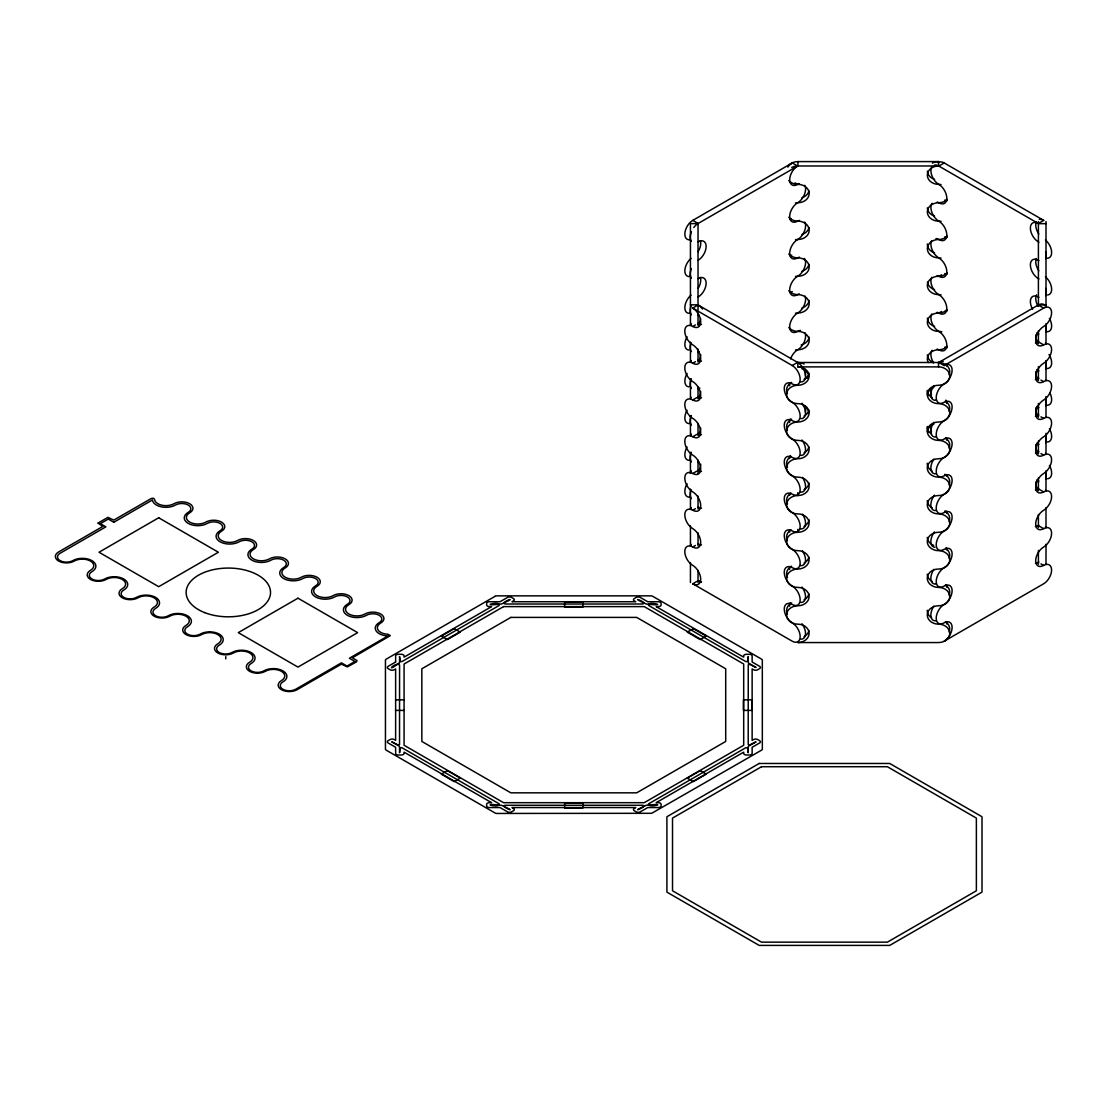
<?xml version="1.0" encoding="UTF-8"?>
<svg xmlns="http://www.w3.org/2000/svg" width="1107" height="1107" viewBox="0 0 1107 1107"><rect width="100%" height="100%" fill="white"/><g stroke="black" fill="none" stroke-linecap="round" stroke-linejoin="round"><path stroke-width="1.5" d="M113.813 522.255L152.448 499.949A13.505 7.791 0 0 0 161.124 506.798A13.505 7.791 0 0 0 175.487 505.027A9.008 5.203 0 0 1 188.218 505.027A9.008 5.203 0 0 1 188.218 512.375A13.505 7.791 0 0 0 188.218 523.403A13.505 7.791 0 0 0 207.313 523.403A9.008 5.203 0 0 1 220.044 523.403A9.008 5.203 0 0 1 220.044 530.765A13.505 7.791 0 0 0 220.044 541.78A13.505 7.791 0 0 0 239.154 541.78A9.008 5.203 0 0 1 251.884 541.78A9.008 5.203 0 0 1 251.884 549.141A13.505 7.791 0 0 0 251.884 560.17A13.505 7.791 0 0 0 270.98 560.17A9.008 5.203 0 0 1 283.71 560.17A9.008 5.203 0 0 1 283.71 567.517A13.505 7.791 0 0 0 283.71 578.546A13.505 7.791 0 0 0 302.806 578.546A9.008 5.203 0 0 1 315.55 578.546A9.008 5.203 0 0 1 315.55 585.894A13.505 7.791 0 0 0 315.55 596.922A13.505 7.791 0 0 0 334.646 596.922A9.008 5.203 0 0 1 347.377 596.922A9.008 5.203 0 0 1 347.377 604.27A13.505 7.791 0 0 0 347.377 615.298A13.505 7.791 0 0 0 366.472 615.298A9.008 5.203 0 0 1 379.203 615.298A9.008 5.203 0 0 1 379.203 622.646A13.505 7.791 0 0 0 376.145 630.948A13.505 7.791 0 0 0 388.003 635.944L349.369 658.25L354.932 661.474L346.975 666.068L341.413 662.844L295.652 689.274A9.008 5.203 0 0 1 282.922 689.274A9.008 5.203 0 0 1 282.922 681.912A13.505 7.791 0 0 0 282.922 670.884A13.505 7.791 0 0 0 263.812 670.884A9.008 5.203 0 0 1 251.081 670.884A9.008 5.203 0 0 1 251.081 663.536A13.505 7.791 0 0 0 251.081 652.507A13.505 7.791 0 0 0 231.986 652.507A9.008 5.203 0 0 1 219.255 652.507A9.008 5.203 0 0 1 219.255 645.16A13.505 7.791 0 0 0 219.255 634.131A13.505 7.791 0 0 0 200.159 634.131A9.008 5.203 0 0 1 187.429 634.131A9.008 5.203 0 0 1 187.429 626.783A13.505 7.791 0 0 0 187.429 615.755A13.505 7.791 0 0 0 168.319 615.755A9.008 5.203 0 0 1 155.589 615.755A9.008 5.203 0 0 1 155.589 608.407A13.505 7.791 0 0 0 155.589 597.379A13.505 7.791 0 0 0 136.493 597.379A9.008 5.203 0 0 1 123.763 597.379A9.008 5.203 0 0 1 123.763 590.031A13.505 7.791 0 0 0 123.763 579.003A13.505 7.791 0 0 0 104.667 579.003A9.008 5.203 0 0 1 91.923 579.003A9.008 5.203 0 0 1 91.923 571.655A13.505 7.791 0 0 0 91.923 560.626A13.505 7.791 0 0 0 72.827 560.626A9.008 5.203 0 0 1 60.096 560.626A9.008 5.203 0 0 1 60.096 553.279L105.857 526.849L100.336 523.666L108.292 519.072L113.869 522.296M689.952 239.776A11.25 6.504 -60 0 1 684.97 232.401A11.25 6.504 -60 0 1 692.802 220.362L792.266 162.937L797.635 166.036A11.25 6.504 -60 0 0 789.678 179.818A11.25 6.504 -60 0 0 797.635 184.412A11.25 6.504 -60 0 1 799.365 183.637M693.771 227.516A11.25 6.504 -60 0 1 698.171 223.462L797.635 166.036M692.747 308.092L792.211 365.518A11.25 6.504 60 0 1 800.167 379.3A11.25 6.504 60 0 1 792.211 383.894A11.25 6.504 60 0 0 784.254 388.488A11.25 6.504 60 0 0 792.211 402.27A11.25 6.504 60 0 1 800.167 416.052A11.25 6.504 60 0 1 792.211 420.646A11.25 6.504 60 0 0 784.254 425.254A11.25 6.504 60 0 0 792.211 439.036A11.25 6.504 60 0 1 800.167 452.818A11.25 6.504 60 0 1 792.211 457.412A11.25 6.504 60 0 0 784.254 462.006A11.25 6.504 60 0 0 792.211 475.789A11.25 6.504 60 0 1 800.167 489.571A11.25 6.504 60 0 1 792.211 494.165A11.25 6.504 60 0 0 784.254 498.759A11.25 6.504 60 0 0 792.211 512.541A11.25 6.504 60 0 1 800.167 526.323A11.25 6.504 60 0 1 792.211 530.917A11.25 6.504 60 0 0 784.254 535.511A11.25 6.504 60 0 0 792.211 549.293A11.25 6.504 60 0 1 800.167 563.076A11.25 6.504 60 0 1 792.211 567.67A11.25 6.504 60 0 0 784.254 572.277A11.25 6.504 60 0 0 792.211 586.06A11.25 6.504 60 0 1 800.167 599.842A11.25 6.504 60 0 1 792.211 604.436A11.25 6.504 60 0 0 784.254 609.03A11.25 6.504 60 0 0 792.211 622.812A11.25 6.504 60 0 1 800.167 636.594A11.25 6.504 60 0 1 792.211 641.188L692.747 583.763A11.25 6.504 60 0 0 700.703 579.169A11.25 6.504 60 0 0 692.747 565.386A11.25 6.504 60 0 1 684.79 551.59A11.25 6.504 60 0 1 692.747 546.996A11.25 6.504 60 0 0 700.703 542.402A11.25 6.504 60 0 0 692.747 528.62A11.25 6.504 60 0 1 684.79 514.838A11.25 6.504 60 0 1 692.747 510.244A11.25 6.504 60 0 0 700.703 505.65A11.25 6.504 60 0 0 692.747 491.868A11.25 6.504 60 0 1 684.79 478.086A11.25 6.504 60 0 1 692.747 473.492A11.25 6.504 60 0 0 700.703 468.898A11.25 6.504 60 0 0 692.747 455.115A11.25 6.504 60 0 1 684.79 441.333A11.25 6.504 60 0 1 692.747 436.739A11.25 6.504 60 0 0 700.703 432.145A11.25 6.504 60 0 0 692.747 418.363A11.25 6.504 60 0 1 684.79 404.567A11.25 6.504 60 0 1 692.747 399.973A11.25 6.504 60 0 0 700.703 395.379A11.25 6.504 60 0 0 692.747 381.597A11.25 6.504 60 0 1 684.79 367.815A11.25 6.504 60 0 1 692.747 363.221A11.25 6.504 60 0 0 700.703 358.626A11.25 6.504 60 0 0 692.747 344.844A11.25 6.504 60 0 1 684.79 331.062A11.25 6.504 60 0 1 692.747 326.468A11.25 6.504 60 0 0 700.703 321.874A11.25 6.504 60 0 0 692.747 308.092L698.116 304.992L797.593 362.418A11.25 6.504 60 0 1 805.467 374.816A11.25 6.504 60 0 1 799.877 381.735M934.46 165.054A11.25 6.504 60 0 1 938.847 166.064L944.216 162.964L1043.693 220.39L1038.324 223.489A11.25 6.504 60 0 0 1030.368 228.084A11.25 6.504 60 0 0 1038.324 241.866A11.25 6.504 60 0 1 1038.906 242.225M692.747 326.468L695.431 324.918M692.747 363.221L695.431 361.671M692.747 399.973L696.773 397.648M937.117 275.546A11.25 6.504 60 0 1 938.847 276.335L941.531 274.785M792.211 365.518L797.593 362.418M692.747 436.739L696.773 434.414M937.117 312.312A11.25 6.504 60 0 1 938.847 313.087L941.531 311.537M692.747 473.492L696.773 471.167M1045.963 307.442A11.25 6.504 -60 0 0 1038.269 305.02L1043.638 308.12A11.25 6.504 -60 0 1 1051.595 312.714A11.25 6.504 -60 0 1 1043.638 326.496A11.25 6.504 -60 0 0 1035.682 340.278A11.25 6.504 -60 0 0 1043.638 344.872A11.25 6.504 -60 0 1 1051.595 349.466A11.25 6.504 -60 0 1 1043.638 363.248A11.25 6.504 -60 0 0 1035.682 377.03A11.25 6.504 -60 0 0 1043.638 381.624A11.25 6.504 -60 0 1 1051.595 386.232A11.25 6.504 -60 0 1 1043.638 400.014A11.25 6.504 -60 0 0 1035.682 413.797A11.25 6.504 -60 0 0 1043.638 418.391A11.25 6.504 -60 0 1 1051.595 422.985A11.25 6.504 -60 0 1 1043.638 436.767A11.25 6.504 -60 0 0 1035.682 450.549A11.25 6.504 -60 0 0 1043.638 455.143A11.25 6.504 -60 0 1 1051.595 459.737A11.25 6.504 -60 0 1 1043.638 473.519A11.25 6.504 -60 0 0 1035.682 487.301A11.25 6.504 -60 0 0 1043.638 491.895A11.25 6.504 -60 0 1 1051.595 496.49A11.25 6.504 -60 0 1 1043.638 510.272A11.25 6.504 -60 0 0 1035.682 524.054A11.25 6.504 -60 0 0 1043.638 528.648A11.25 6.504 -60 0 1 1051.595 533.256A11.25 6.504 -60 0 1 1043.638 547.038A11.25 6.504 -60 0 0 1035.682 560.82A11.25 6.504 -60 0 0 1043.638 565.414A11.25 6.504 -60 0 1 1051.595 570.008A11.25 6.504 -60 0 1 1043.638 583.79L944.16 641.216A11.25 6.504 -60 0 0 952.117 627.434A11.25 6.504 -60 0 0 944.16 622.84A11.25 6.504 -60 0 1 936.204 618.246A11.25 6.504 -60 0 1 944.16 604.464A11.25 6.504 -60 0 0 952.117 590.681A11.25 6.504 -60 0 0 944.16 586.087A11.25 6.504 -60 0 1 936.204 581.493A11.25 6.504 -60 0 1 944.16 567.711A11.25 6.504 -60 0 0 952.117 553.929A11.25 6.504 -60 0 0 944.16 549.335A11.25 6.504 -60 0 1 936.204 544.741A11.25 6.504 -60 0 1 944.16 530.945A11.25 6.504 -60 0 0 952.117 517.163A11.25 6.504 -60 0 0 944.16 512.569A11.25 6.504 -60 0 1 936.204 507.975A11.25 6.504 -60 0 1 944.16 494.192A11.25 6.504 -60 0 0 952.117 480.41A11.25 6.504 -60 0 0 944.16 475.816A11.25 6.504 -60 0 1 936.204 471.222A11.25 6.504 -60 0 1 944.16 457.44A11.25 6.504 -60 0 0 952.117 443.658A11.25 6.504 -60 0 0 944.16 439.064A11.25 6.504 -60 0 1 936.204 434.47A11.25 6.504 -60 0 1 944.16 420.688A11.25 6.504 -60 0 0 952.117 406.906A11.25 6.504 -60 0 0 944.16 402.311A11.25 6.504 -60 0 1 936.204 397.717A11.25 6.504 -60 0 1 944.16 383.921A11.25 6.504 -60 0 0 952.117 370.139A11.25 6.504 -60 0 0 944.16 365.545L938.791 362.446L1038.269 305.02L1046.004 304.868M692.747 510.244L695.431 508.694M944.16 365.545L1043.638 308.12M692.747 546.996L695.431 545.447M692.747 583.763L696.773 581.438M787.907 166.59A11.25 9.188 0 0 1 797.912 161.594L938.598 161.594L938.598 165.981A11.25 9.188 0 0 0 927.334 175.169A11.25 9.188 0 0 0 938.598 184.357A11.25 9.188 0 0 1 941.047 184.578M791.713 167.503A11.25 9.188 0 0 1 797.912 165.981L938.598 165.981M1038.408 223.656L1046.004 223.656M690.436 304.826L698.033 304.826M797.843 366.887L938.515 366.887A11.25 9.188 0 0 1 949.778 376.076A11.25 9.188 0 0 1 938.515 385.264A11.25 9.188 0 0 0 927.265 394.452A11.25 9.188 0 0 0 938.515 403.64A11.25 9.188 0 0 1 949.778 412.828A11.25 9.188 0 0 1 938.515 422.016A11.25 9.188 0 0 0 927.265 431.204A11.25 9.188 0 0 0 938.515 440.392A11.25 9.188 0 0 1 949.778 449.58A11.25 9.188 0 0 1 938.515 458.768A11.25 9.188 0 0 0 927.265 467.957A11.25 9.188 0 0 0 938.515 477.145A11.25 9.188 0 0 1 949.778 486.333A11.25 9.188 0 0 1 938.515 495.535A11.25 9.188 0 0 0 927.265 504.723A11.25 9.188 0 0 0 938.515 513.911A11.25 9.188 0 0 1 949.778 523.099A11.25 9.188 0 0 1 938.515 532.287A11.25 9.188 0 0 0 927.265 541.475A11.25 9.188 0 0 0 938.515 550.663A11.25 9.188 0 0 1 949.778 559.851A11.25 9.188 0 0 1 938.515 569.04A11.25 9.188 0 0 0 927.265 578.228A11.25 9.188 0 0 0 938.515 587.416A11.25 9.188 0 0 1 949.778 596.604A11.25 9.188 0 0 1 938.515 605.792A11.25 9.188 0 0 0 927.265 614.98A11.25 9.188 0 0 0 938.515 624.168A11.25 9.188 0 0 1 949.778 633.356A11.25 9.188 0 0 1 938.515 642.558L797.843 642.558A11.25 9.188 0 0 0 809.092 633.356A11.25 9.188 0 0 0 797.843 624.168A11.25 9.188 0 0 1 786.593 614.98A11.25 9.188 0 0 1 797.843 605.792A11.25 9.188 0 0 0 809.092 596.604A11.25 9.188 0 0 0 797.843 587.416A11.25 9.188 0 0 1 786.593 578.228A11.25 9.188 0 0 1 797.843 569.04A11.25 9.188 0 0 0 809.092 559.851A11.25 9.188 0 0 0 797.843 550.663A11.25 9.188 0 0 1 786.593 541.475A11.25 9.188 0 0 1 797.843 532.287A11.25 9.188 0 0 0 809.092 523.099A11.25 9.188 0 0 0 797.843 513.911A11.25 9.188 0 0 1 786.593 504.723A11.25 9.188 0 0 1 797.843 495.535A11.25 9.188 0 0 0 809.092 486.333A11.25 9.188 0 0 0 797.843 477.145A11.25 9.188 0 0 1 786.593 467.957A11.25 9.188 0 0 1 797.843 458.768A11.25 9.188 0 0 0 809.092 449.58A11.25 9.188 0 0 0 797.843 440.392A11.25 9.188 0 0 1 786.593 431.204A11.25 9.188 0 0 1 797.843 422.016A11.25 9.188 0 0 0 809.092 412.828A11.25 9.188 0 0 0 797.843 403.64A11.25 9.188 0 0 1 786.593 394.452A11.25 9.188 0 0 1 797.843 385.264A11.25 9.188 0 0 0 809.092 376.076A11.25 9.188 0 0 0 797.843 366.887L797.843 362.501L938.515 362.501A11.25 9.188 0 0 1 949.169 374.65M395.573 699.845L404.152 699.845M395.573 710.403L404.152 710.403M938.847 166.064L1038.324 223.489M794.951 182.863L797.635 184.412M1039.611 342.547L1043.638 344.872M1040.954 380.075L1043.638 381.624M1040.954 416.841L1043.638 418.391M692.802 220.362L698.171 223.462M1040.954 453.593L1043.638 455.143M1039.611 489.571L1043.638 491.895M1039.611 526.323L1043.638 528.648M1040.954 563.864L1043.638 565.414M701.077 582.365L698.116 580.663A11.25 6.504 60 0 0 701.492 581.742M1046.004 221.594L1046.004 307.234M1046.004 323.742L1046.004 343.986M1046.004 360.508L1046.004 380.448M1046.004 396.541L1046.004 417.201M1046.004 433.294L1046.004 454.257M1046.004 470.766L1046.004 491.01M1046.004 507.532L1046.004 527.762M1046.004 544.257L1046.004 564.224M1038.408 221.594L1038.408 306.418M1038.408 330.744L1038.408 343.682M1038.408 366.68L1038.408 380.448M1038.408 403.446L1038.408 417.201M1038.408 441.001L1038.408 453.953M1038.408 477.767L1038.408 490.705M1038.408 514.52L1038.408 527.472M1038.408 550.47L1038.408 564.224M938.515 362.501L938.515 366.887M797.912 161.594L797.912 165.981M797.843 492.601L797.843 495.535M797.843 529.354L797.843 532.287M698.033 309.932L698.033 223.614L690.436 223.614L690.436 325.264M698.033 313.129L698.033 325.264A11.25 6.504 -60 0 0 700.62 318.595M698.033 349.079L698.033 362.017M698.033 386.647L698.033 398.783M698.033 423.4L698.033 435.535M698.033 460.152L698.033 473.256M698.033 496.102L698.033 509.04M698.033 532.854L698.033 545.931M698.033 570.423L698.033 582.559M690.436 342.077L690.436 362.017M690.436 378.843L690.436 398.783M690.436 415.595L690.436 435.84M690.436 452.348L690.436 473.256M690.436 489.1L690.436 509.04M690.436 525.867L690.436 545.931M690.436 562.619L690.436 582.559M225.759 656.603L225.759 658.9M927.403 394.701A11.25 9.188 0 0 1 933.81 387.395M928.233 362.543A11.25 9.188 0 0 1 938.598 349.77A11.25 9.188 0 0 0 947.246 346.449M941.836 331.782A11.25 9.188 0 0 0 938.598 331.38A11.25 9.188 0 0 1 927.334 322.192A11.25 9.188 0 0 1 938.598 313.004A11.25 9.188 0 0 0 947.246 309.697M941.047 294.849A11.25 9.188 0 0 0 938.598 294.628A11.25 9.188 0 0 1 927.334 285.44A11.25 9.188 0 0 1 938.598 276.252A11.25 9.188 0 0 0 947.246 272.945M941.047 258.097A11.25 9.188 0 0 0 938.598 257.876A11.25 9.188 0 0 1 927.334 248.688A11.25 9.188 0 0 1 938.598 239.499A11.25 9.188 0 0 0 947.246 236.178M941.047 221.331A11.25 9.188 0 0 0 938.598 221.123A11.25 9.188 0 0 1 927.334 211.935A11.25 9.188 0 0 1 938.598 202.733A11.25 9.188 0 0 0 947.246 199.426M788.765 180.524A11.25 9.188 0 0 0 797.912 184.357A11.25 9.188 0 0 1 809.175 193.545A11.25 9.188 0 0 1 797.912 202.733A11.25 9.188 0 0 0 795.476 202.955M788.765 217.276A11.25 9.188 0 0 0 797.912 221.123A11.25 9.188 0 0 1 809.175 230.311A11.25 9.188 0 0 1 797.912 239.499A11.25 9.188 0 0 0 795.476 239.721M788.765 254.029A11.25 9.188 0 0 0 797.912 257.876A11.25 9.188 0 0 1 809.175 267.064A11.25 9.188 0 0 1 797.912 276.252A11.25 9.188 0 0 0 795.476 276.473M788.765 290.781A11.25 9.188 0 0 0 797.912 294.628A11.25 9.188 0 0 1 809.175 303.816A11.25 9.188 0 0 1 797.912 313.004A11.25 9.188 0 0 0 795.476 313.226M788.765 327.547A11.25 9.188 0 0 0 797.912 331.38A11.25 9.188 0 0 1 809.175 340.569A11.25 9.188 0 0 1 797.912 349.77A11.25 9.188 0 0 0 795.476 349.978M801.938 368.742A11.25 9.188 0 0 1 808.567 374.36M803.419 406.075A11.25 9.188 0 0 1 808.567 411.126M927.403 431.453A11.25 9.188 0 0 1 933.81 424.147M928.579 395.531A11.25 9.188 0 0 1 927.348 391.657M933.09 362.584A11.25 9.188 0 0 1 927.348 354.904M934.571 326.399A11.25 9.188 0 0 1 927.348 318.152M934.571 289.633A11.25 9.188 0 0 1 927.403 282.064M934.571 252.88A11.25 9.188 0 0 1 927.348 243.969M934.571 216.128A11.25 9.188 0 0 1 927.348 207.881M934.571 179.376A11.25 9.188 0 0 1 927.348 171.128M932.385 163.13A11.25 9.188 0 0 1 938.598 161.594M808.982 190.833A11.25 9.188 0 0 1 801.938 197.752M808.982 227.585A11.25 9.188 0 0 1 801.938 234.504M808.982 264.352A11.25 9.188 0 0 1 801.938 271.257M809.106 300.44A11.25 9.188 0 0 1 801.938 308.009M809.106 337.192A11.25 9.188 0 0 1 801.164 344.983M808.567 375.91A11.25 9.188 0 0 1 807.072 378.29M808.567 412.662A11.25 9.188 0 0 1 808.276 413.298M928.579 432.284A11.25 9.188 0 0 1 927.348 427.745M1036.595 443.243A11.25 6.504 60 0 1 1038.324 444.032A11.25 6.504 60 0 0 1038.906 444.336M1045.645 435.48A11.25 6.504 60 0 1 1045.645 442.662M1036.595 406.49A11.25 6.504 60 0 1 1038.324 407.279A11.25 6.504 60 0 0 1038.906 407.584M1045.645 398.714A11.25 6.504 60 0 1 1045.645 405.909M1036.595 369.738A11.25 6.504 60 0 1 1038.324 370.513A11.25 6.504 60 0 0 1038.906 370.831M1045.645 361.961A11.25 6.504 60 0 1 1045.645 369.157M1036.595 332.986A11.25 6.504 60 0 1 1038.324 333.76A11.25 6.504 60 0 0 1038.906 334.065M1045.645 325.209A11.25 6.504 60 0 1 1045.645 332.391M1032.596 309.268A11.25 6.504 60 0 1 1030.991 298.378A11.25 6.504 60 0 1 1038.324 297.008A11.25 6.504 60 0 0 1038.906 297.313M1038.906 278.992A11.25 6.504 60 0 0 1038.324 278.632A11.25 6.504 60 0 1 1030.368 264.85A11.25 6.504 60 0 1 1038.324 260.256A11.25 6.504 60 0 0 1038.906 260.56M1045.645 288.457A11.25 6.504 60 0 1 1045.645 295.638M1045.645 251.69A11.25 6.504 60 0 1 1045.645 258.886M932.052 166.548A11.25 6.504 60 0 0 931.914 175.736A11.25 6.504 60 0 0 938.847 184.44A11.25 6.504 60 0 1 946.803 198.222A11.25 6.504 60 0 1 938.847 202.816A11.25 6.504 60 0 0 937.117 202.041M932.052 203.301A11.25 6.504 60 0 0 931.914 212.502A11.25 6.504 60 0 0 938.847 221.192A11.25 6.504 60 0 1 946.803 234.975A11.25 6.504 60 0 1 938.847 239.569A11.25 6.504 60 0 0 936.01 238.545M931.527 240.939A11.25 6.504 60 0 0 938.847 257.959A11.25 6.504 60 0 1 946.803 271.741A11.25 6.504 60 0 1 938.847 276.335M931.776 277.234A11.25 6.504 60 0 0 938.847 294.711A11.25 6.504 60 0 1 946.803 308.493A11.25 6.504 60 0 1 938.847 313.087M931.776 313.987A11.25 6.504 60 0 0 938.847 331.463A11.25 6.504 60 0 1 946.803 345.246A11.25 6.504 60 0 1 938.847 349.84A11.25 6.504 60 0 0 937.117 349.065M933.533 362.805A11.25 6.504 60 0 1 932.052 350.324M931.527 395.157A11.25 6.504 60 0 1 931.527 387.962M931.527 431.91A11.25 6.504 60 0 1 931.527 424.714M1036.595 480.009A11.25 6.504 60 0 1 1038.324 480.784A11.25 6.504 60 0 0 1038.906 481.102M1045.645 472.232A11.25 6.504 60 0 1 1045.645 479.414M1037.965 453.192A11.25 6.504 60 0 1 1035.778 444.544M1049.422 428.672A11.25 6.504 60 0 1 1046.53 441.956M1037.965 416.426A11.25 6.504 60 0 1 1035.778 407.791M1049.81 392.639A11.25 6.504 60 0 1 1046.53 405.204M1037.965 379.673A11.25 6.504 60 0 1 1035.737 371.675M1049.007 354.448A11.25 6.504 60 0 1 1046.53 368.451M1037.965 342.921A11.25 6.504 60 0 1 1035.737 334.923M1049.422 318.401A11.25 6.504 60 0 1 1045.99 331.588M1037.965 306.169A11.25 6.504 60 0 1 1036.609 294.808M1045.423 276.75A11.25 6.504 60 0 1 1051.567 287.917A11.25 6.504 60 0 1 1047.582 294.974M1038.823 270.8A11.25 6.504 60 0 1 1036.373 258.512M1045.423 239.984A11.25 6.504 60 0 1 1051.622 251.87A11.25 6.504 60 0 1 1046.53 258.18M1038.823 234.047A11.25 6.504 60 0 1 1036.373 221.76M1039.307 219.38A11.25 6.504 60 0 1 1043.693 220.39M938.099 162.743A11.25 6.504 60 0 1 944.216 162.964M947.066 200.754A11.25 6.504 60 0 1 944.797 200.035M947.066 237.507A11.25 6.504 60 0 1 944.797 236.787M947.066 274.259A11.25 6.504 60 0 1 944.797 273.54M947.066 311.025A11.25 6.504 60 0 1 945.378 310.555M947.066 347.778A11.25 6.504 60 0 1 944.797 347.058M1037.965 489.944A11.25 6.504 60 0 1 1035.737 481.946M1049.422 465.424A11.25 6.504 60 0 1 1047.582 478.75M946.319 584.856A11.25 6.504 -60 0 1 946.748 587.25M936.508 583.915A11.25 6.504 -60 0 1 930.973 579.985A11.25 6.504 -60 0 1 933.934 569.33M946.111 547.591A11.25 6.504 -60 0 1 946.706 549.847M934.903 547.301A11.25 6.504 -60 0 1 934.405 531.913M946.111 510.839A11.25 6.504 -60 0 1 946.706 513.095M935.955 510.507A11.25 6.504 -60 0 1 930.89 505.857A11.25 6.504 -60 0 1 934.405 495.161M946.319 474.585A11.25 6.504 -60 0 1 946.706 476.328M935.955 473.754A11.25 6.504 -60 0 1 930.918 469.41A11.25 6.504 -60 0 1 933.934 459.059M946.319 437.832A11.25 6.504 -60 0 1 946.748 440.226M935.955 436.988A11.25 6.504 -60 0 1 930.918 432.657A11.25 6.504 -60 0 1 933.934 422.307M945.876 400.111A11.25 6.504 -60 0 1 946.748 403.46M936.508 400.139A11.25 6.504 -60 0 1 930.973 396.195A11.25 6.504 -60 0 1 933.934 385.554M946.111 363.816A11.25 6.504 -60 0 1 946.706 366.071M938.791 362.446A11.25 6.504 -60 0 1 943.192 361.435M1035.419 342.81A11.25 6.504 -60 0 0 1038.269 341.772A11.25 6.504 -60 0 1 1038.85 341.468M1045.589 343.142A11.25 6.504 -60 0 1 1045.797 343.654M1035.419 379.563A11.25 6.504 -60 0 0 1038.269 378.525A11.25 6.504 -60 0 1 1038.85 378.22M1045.589 379.895A11.25 6.504 -60 0 1 1045.797 380.407M1035.419 416.315A11.25 6.504 -60 0 0 1038.269 415.291A11.25 6.504 -60 0 1 1038.85 414.973M1035.419 453.081A11.25 6.504 -60 0 0 1038.269 452.043A11.25 6.504 -60 0 1 1038.85 451.725M1045.589 453.413A11.25 6.504 -60 0 1 1045.963 454.465M1035.419 489.834A11.25 6.504 -60 0 0 1038.269 488.796A11.25 6.504 -60 0 1 1038.85 488.491M1045.589 490.166A11.25 6.504 -60 0 1 1045.963 491.217M1035.419 526.586A11.25 6.504 -60 0 0 1038.269 525.548A11.25 6.504 -60 0 1 1038.85 525.244M1045.589 526.918A11.25 6.504 -60 0 1 1045.797 527.43M1035.419 563.338A11.25 6.504 -60 0 0 1038.269 562.314A11.25 6.504 -60 0 1 1038.85 561.996M1045.589 563.671A11.25 6.504 -60 0 1 1045.797 564.183M946.319 621.608A11.25 6.504 -60 0 1 946.748 624.002M935.955 620.778A11.25 6.504 -60 0 1 930.918 616.433A11.25 6.504 -60 0 1 933.934 606.082M808.913 593.892A11.25 9.188 0 0 1 804.056 599.883M787.478 577.439A11.25 9.188 0 0 1 791.63 566.175M808.913 557.139A11.25 9.188 0 0 1 804.056 563.131M787.478 540.686A11.25 9.188 0 0 1 790.965 529.81M809.023 519.709A11.25 9.188 0 0 1 804.056 526.379M787.478 503.92A11.25 9.188 0 0 1 790.965 493.058M809.023 482.956A11.25 9.188 0 0 1 804.056 489.612M787.478 467.168A11.25 9.188 0 0 1 790.965 456.305M808.913 446.868A11.25 9.188 0 0 1 804.056 452.86M787.478 430.415A11.25 9.188 0 0 1 791.63 419.152M808.913 410.116A11.25 9.188 0 0 1 804.056 416.107M787.478 393.663A11.25 9.188 0 0 1 791.63 382.399M808.913 373.35A11.25 9.188 0 0 1 804.056 379.355M797.843 362.501A11.25 9.188 0 0 1 804.056 364.023M932.302 397.731A11.25 9.188 0 0 1 927.265 390.397M945.392 401.163A11.25 9.188 0 0 1 949.169 411.403M931.637 434.096A11.25 9.188 0 0 1 927.265 426.486M945.392 437.929A11.25 9.188 0 0 1 949.169 448.169M932.302 471.236A11.25 9.188 0 0 1 927.265 463.238M944.728 474.294A11.25 9.188 0 0 1 949.169 484.921M932.302 507.988A11.25 9.188 0 0 1 927.265 500.668M944.728 511.047A11.25 9.188 0 0 1 949.169 521.674M933.741 545.405A11.25 9.188 0 0 1 927.265 537.421M946.028 548.615A11.25 9.188 0 0 1 949.169 558.426M932.302 581.507A11.25 9.188 0 0 1 927.265 574.173M945.392 584.953A11.25 9.188 0 0 1 949.169 595.192M931.637 617.872A11.25 9.188 0 0 1 927.265 610.261M945.392 621.705A11.25 9.188 0 0 1 949.169 631.945M808.913 630.644A11.25 9.188 0 0 1 804.056 636.636M787.478 614.191A11.25 9.188 0 0 1 791.63 602.941M701.492 544.976A11.25 6.504 60 0 1 698.116 543.897M690.796 508.514A11.25 6.504 60 0 1 691.322 507.629M701.492 508.224A11.25 6.504 60 0 1 698.116 507.144M690.284 473.395A11.25 6.504 60 0 1 691.322 470.862M701.492 471.471A11.25 6.504 60 0 1 698.116 470.392M690.588 435.508A11.25 6.504 60 0 1 691.322 434.11M701.492 434.719A11.25 6.504 60 0 1 698.116 433.64M691.031 397.773A11.25 6.504 60 0 1 691.322 397.358M701.492 397.953A11.25 6.504 60 0 1 698.116 396.873M690.796 361.491A11.25 6.504 60 0 1 691.322 360.605M701.492 361.2A11.25 6.504 60 0 1 698.116 360.121M690.796 324.738A11.25 6.504 60 0 1 691.322 323.839M701.492 324.448A11.25 6.504 60 0 1 698.116 323.369M698.116 304.992A11.25 6.504 60 0 1 702.502 309.047M789.637 385.734A11.25 6.504 60 0 1 790.052 382.662M801.98 403.239A11.25 6.504 60 0 1 805.522 413.617A11.25 6.504 60 0 1 800.97 418.626M789.637 422.487A11.25 6.504 60 0 1 790.26 418.916M801.98 439.991A11.25 6.504 60 0 1 805.522 450.369A11.25 6.504 60 0 1 800.97 455.392M789.637 458.575A11.25 6.504 60 0 1 790.26 455.669M802.45 477.408A11.25 6.504 60 0 1 805.467 487.758A11.25 6.504 60 0 1 800.43 492.103M789.637 495.327A11.25 6.504 60 0 1 789.886 493.487M802.45 514.16A11.25 6.504 60 0 1 805.412 524.815A11.25 6.504 60 0 1 799.877 528.759M789.637 532.08A11.25 6.504 60 0 1 789.886 530.239M802.45 550.926A11.25 6.504 60 0 1 805.412 561.567A11.25 6.504 60 0 1 799.877 565.511M789.637 569.51A11.25 6.504 60 0 1 790.052 566.452M801.98 587.014A11.25 6.504 60 0 1 805.522 597.393A11.25 6.504 60 0 1 800.97 602.416M789.637 606.262A11.25 6.504 60 0 1 790.26 602.692M801.98 623.767A11.25 6.504 60 0 1 805.522 634.145A11.25 6.504 60 0 1 800.97 639.168M690.796 545.267A11.25 6.504 60 0 1 691.322 544.381M804.72 369.088A11.25 6.504 -60 0 1 805.342 375.259M790.564 358.889A11.25 6.504 -60 0 1 797.635 349.812A11.25 6.504 -60 0 0 804.969 332.806M800.486 330.398A11.25 6.504 -60 0 0 797.635 331.436A11.25 6.504 -60 0 1 789.678 326.842A11.25 6.504 -60 0 1 797.635 313.06A11.25 6.504 -60 0 0 804.969 296.039M799.365 293.895A11.25 6.504 -60 0 0 797.635 294.683A11.25 6.504 -60 0 1 789.678 290.089A11.25 6.504 -60 0 1 797.635 276.293A11.25 6.504 -60 0 0 804.581 267.603A11.25 6.504 -60 0 0 804.429 258.401M799.365 257.142A11.25 6.504 -60 0 0 797.635 257.917A11.25 6.504 -60 0 1 789.678 253.323A11.25 6.504 -60 0 1 797.635 239.541A11.25 6.504 -60 0 0 804.72 222.064M799.365 220.39A11.25 6.504 -60 0 0 797.635 221.165A11.25 6.504 -60 0 1 789.678 216.571A11.25 6.504 -60 0 1 797.635 202.789A11.25 6.504 -60 0 0 804.72 185.312M691.377 241.354A11.25 6.504 -60 0 1 691.377 231.792M698.171 241.838A11.25 6.504 -60 0 1 706.128 246.432A11.25 6.504 -60 0 1 698.171 260.214M691.377 278.12A11.25 6.504 -60 0 1 691.377 268.544M698.171 278.59A11.25 6.504 -60 0 1 706.128 283.184A11.25 6.504 -60 0 1 698.171 296.98M691.377 314.872A11.25 6.504 -60 0 1 691.377 305.297M698.171 315.357A11.25 6.504 -60 0 1 698.752 315.038M691.377 351.625A11.25 6.504 -60 0 1 691.086 342.81M698.171 352.109A11.25 6.504 -60 0 1 699.32 351.542M691.377 388.377A11.25 6.504 -60 0 1 691.377 378.815M698.171 388.861A11.25 6.504 -60 0 1 699.901 388.087M691.377 425.143A11.25 6.504 -60 0 1 691.377 415.568M691.377 461.896A11.25 6.504 -60 0 1 691.377 452.32M698.171 462.38A11.25 6.504 -60 0 1 698.752 462.062M691.377 498.648A11.25 6.504 -60 0 1 691.086 489.834M804.72 405.854A11.25 6.504 -60 0 1 805.342 412.012M792.266 291.57A11.25 6.504 -60 0 1 789.983 292.511M791.685 255.136A11.25 6.504 -60 0 1 789.983 255.759M791.118 218.632A11.25 6.504 -60 0 1 789.983 218.992M790.536 182.088A11.25 6.504 -60 0 1 789.983 182.24M787.88 166.991A11.25 6.504 -60 0 1 792.266 162.937M700.33 240.606A11.25 6.504 -60 0 1 698.102 251.704M689.952 276.529A11.25 6.504 -60 0 1 684.859 270.219A11.25 6.504 -60 0 1 691.072 258.332M700.33 277.373A11.25 6.504 -60 0 1 698.102 288.457M689.952 313.281A11.25 6.504 -60 0 1 684.859 306.971A11.25 6.504 -60 0 1 691.072 295.099M688.9 350.075A11.25 6.504 -60 0 1 687.073 336.749M700.703 354.627A11.25 6.504 -60 0 1 698.531 361.269M688.9 386.841A11.25 6.504 -60 0 1 687.073 373.502M700.703 391.394A11.25 6.504 -60 0 1 698.531 398.022M689.952 423.552A11.25 6.504 -60 0 1 687.073 410.254M700.703 428.146A11.25 6.504 -60 0 1 698.531 434.774M689.952 460.304A11.25 6.504 -60 0 1 687.073 447.02M700.745 464.207A11.25 6.504 -60 0 1 698.918 470.807M689.952 497.071A11.25 6.504 -60 0 1 687.073 483.773M399.572 662.692C383.825 674.73 395.227 661.142 399.572 664.989L399.53 744.554L397.994 744.928L391.74 741.815L399.502 746.353L399.572 752.732L400.18 747.972L401.883 747.682L499.202 803.848C500.904 808.885 476.342 802.423 501.651 805.329C522.034 814.78 498.69 806.353 505.193 805.287L642.572 805.287C649.325 806.173 625.676 814.849 646.17 805.315C671.479 802.437 646.806 808.843 648.577 803.848L745.883 747.682L747.585 747.972L748.194 752.732L748.277 746.353L756.026 741.815L749.771 744.928L748.207 744.444L748.249 664.74L749.771 664.366L756.026 667.479L748.318 662.996L748.194 656.562L747.543 661.433L745.883 661.612L648.577 605.446C646.903 600.354 671.299 606.885 646.267 603.993C625.663 594.874 649.145 602.402 642.572 604.007L505.193 604.007C498.703 602.457 522.02 594.833 501.596 603.979C476.605 606.968 500.696 600.188 499.202 605.446L401.883 661.612L400.18 661.322L399.572 656.562L399.572 662.692M98.066 523.127L102.868 526.406L58.602 551.964A11.112 6.421 0 0 0 58.602 561.041A11.112 6.421 0 0 0 74.321 561.041A11.388 6.573 0 0 1 90.442 561.041A11.388 6.573 0 0 1 90.442 570.34A11.112 6.421 0 0 0 90.442 579.418A11.112 6.421 0 0 0 106.147 579.418A11.388 6.573 0 0 1 122.268 579.418A11.388 6.573 0 0 1 122.268 588.716A11.112 6.421 0 0 0 122.268 597.794A11.112 6.421 0 0 0 137.988 597.794A11.388 6.573 0 0 1 154.094 597.794A11.388 6.573 0 0 1 154.094 607.106A11.112 6.421 0 0 0 154.094 616.17A11.112 6.421 0 0 0 169.814 616.17A11.388 6.573 0 0 1 185.934 616.17A11.388 6.573 0 0 1 185.934 625.483A11.112 6.421 0 0 0 185.934 634.546A11.112 6.421 0 0 0 201.654 634.546A11.388 6.573 0 0 1 217.761 634.546A11.388 6.573 0 0 1 217.761 643.859A11.112 6.421 0 0 0 217.761 652.936A11.112 6.421 0 0 0 233.48 652.936A11.388 6.573 0 0 1 249.587 652.936A11.388 6.573 0 0 1 249.587 662.235A11.112 6.421 0 0 0 249.587 671.312A11.112 6.421 0 0 0 265.306 671.312A11.388 6.573 0 0 1 281.427 671.312A11.388 6.573 0 0 1 281.427 680.611A11.112 6.421 0 0 0 281.427 689.689A11.112 6.421 0 0 0 297.146 689.689L341.413 664.131L347.335 666.912L356.426 661.889L357.021 660.602L352.344 657.807L390.314 635.639L388.128 634.283A11.388 6.573 0 0 1 378.11 630.063A11.388 6.573 0 0 1 380.697 623.061A11.112 6.421 0 0 0 380.697 613.998A11.112 6.421 0 0 0 364.978 613.998A11.388 6.573 0 0 1 348.871 613.998A11.388 6.573 0 0 1 348.871 604.685A11.112 6.421 0 0 0 348.871 595.621A11.112 6.421 0 0 0 333.152 595.621A11.388 6.573 0 0 1 317.031 595.621A11.388 6.573 0 0 1 317.031 586.309A11.112 6.421 0 0 0 317.031 577.231A11.112 6.421 0 0 0 301.325 577.231A11.388 6.573 0 0 1 285.205 577.231A11.388 6.573 0 0 1 285.205 567.933A11.112 6.421 0 0 0 285.205 558.855A11.112 6.421 0 0 0 269.485 558.855A11.388 6.573 0 0 1 253.378 558.855A11.388 6.573 0 0 1 253.378 549.556A11.112 6.421 0 0 0 253.378 540.479A11.112 6.421 0 0 0 237.659 540.479A11.388 6.573 0 0 1 221.538 540.479A11.388 6.573 0 0 1 221.538 531.18A11.112 6.421 0 0 0 221.538 522.103A11.112 6.421 0 0 0 205.819 522.103A11.388 6.573 0 0 1 189.712 522.103A11.388 6.573 0 0 1 189.712 512.804A11.112 6.421 0 0 0 189.712 503.727A11.112 6.421 0 0 0 173.993 503.727A11.388 6.573 0 0 1 161.871 505.221A11.388 6.573 0 0 1 154.565 499.437L153.582 498.247L151.272 498.482L113.813 520.096L107.933 517.343L98.108 523.016M158.702 517.772L99.007 552.241L158.702 586.696L218.383 552.241L158.702 517.772M297.963 598.181L238.282 632.637L297.963 667.092L357.644 632.637L297.963 598.181M494.981 596.355L386.301 659.094A2.906 1.674 0 0 0 385.444 660.284L385.444 749.01A2.906 1.674 0 0 0 386.301 750.214L494.981 812.953A2.906 1.674 0 0 0 497.043 813.451L651.705 813.299L761.464 750.214A2.906 1.674 0 0 0 762.336 749.01L762.322 660.284A2.906 1.674 0 0 0 761.478 659.094L652.798 596.355A2.906 1.674 0 0 0 650.736 595.857L497.043 595.857A2.906 1.674 0 0 0 494.981 596.355M395.628 662.014L388.156 666.331A2.809 1.619 0 0 0 388.156 668.628L390.148 669.777A2.809 1.619 0 0 0 394.134 669.777L395.628 668.919L395.628 740.389L394.134 739.518A2.809 1.619 0 0 0 390.148 739.518L388.156 740.666A2.809 1.619 0 0 0 388.156 742.963L395.628 747.28L395.628 753.383A2.809 1.619 0 0 0 398.451 755.002L401.26 755.002A2.809 1.619 0 0 0 404.069 753.383L404.069 752.151L491.605 802.686L489.474 802.686A2.809 1.619 0 0 0 486.665 804.319L486.665 805.938A2.809 1.619 0 0 0 489.474 807.557L500.046 807.557L507.532 811.874A2.809 1.619 0 0 0 511.503 811.874L513.496 810.725A2.809 1.619 0 0 0 513.496 808.428L511.988 807.557L635.778 807.557L634.283 808.428A2.809 1.619 0 0 0 634.283 810.725L636.262 811.874A2.809 1.619 0 0 0 640.247 811.874L647.72 807.557L658.291 807.557A2.809 1.619 0 0 0 661.1 805.938L661.1 804.319A2.809 1.619 0 0 0 658.291 802.686L656.16 802.686L743.696 752.151L743.696 753.383A2.809 1.619 0 0 0 746.505 755.002L749.328 755.002A2.809 1.619 0 0 0 752.137 753.383L752.137 747.28L759.61 742.963A2.809 1.619 0 0 0 759.61 740.666L757.617 739.518A2.809 1.619 0 0 0 753.646 739.518L752.137 740.389L752.137 668.919L753.646 669.777A2.809 1.619 0 0 0 757.617 669.777L759.61 668.628A2.809 1.619 0 0 0 759.61 666.331L752.137 662.014L752.137 655.911A2.809 1.619 0 0 0 749.328 654.292L746.505 654.292A2.809 1.619 0 0 0 743.696 655.911L743.696 657.143L656.16 606.608L658.291 606.608A2.809 1.619 0 0 0 661.1 604.989L661.1 603.357A2.809 1.619 0 0 0 658.291 601.738L647.72 601.738L640.247 597.42A2.809 1.619 0 0 0 636.262 597.42L634.283 598.569A2.809 1.619 0 0 0 634.283 600.866L635.778 601.738L511.988 601.738L513.496 600.866A2.809 1.619 0 0 0 513.496 598.569L511.503 597.42A2.809 1.619 0 0 0 507.532 597.42L500.046 601.738L489.474 601.738A2.809 1.619 0 0 0 486.665 603.357L486.665 604.989A2.809 1.619 0 0 0 489.474 606.608L491.605 606.608L404.069 657.143L404.069 655.911A2.809 1.619 0 0 0 401.26 654.292L398.451 654.292A2.809 1.619 0 0 0 395.628 655.911L395.628 662.014M454.23 628.638L441.306 636.096L447.366 639.597L460.304 632.139L454.23 628.638M503.547 606.608L404.069 664.034L404.069 745.26L503.547 802.686L644.219 802.686L743.696 745.26L743.696 664.034L644.219 606.608L503.547 606.608M510.839 617.402L421.85 668.78L421.85 741.455L510.839 792.833L636.705 792.833L725.708 741.455L725.708 668.78L636.705 617.402L510.839 617.402M447.366 770.638L441.306 774.139L454.23 781.597L460.304 778.096L447.366 770.638M693.328 628.638L687.253 632.139L700.178 639.597L706.252 636.096L693.328 628.638M700.178 770.638L687.253 778.096L693.328 781.597L706.252 774.139L700.178 770.638M759.181 763.47L666.898 816.758L666.898 892.117L759.181 945.406L889.71 945.406L982.006 892.117L982.006 816.758L889.71 763.47L759.181 763.47M761.519 766.722L672.516 818.101L672.516 890.775L761.519 942.154L887.385 942.154L976.374 890.775L976.374 818.101L887.385 766.722L761.519 766.722M582.919 602.236L564.639 602.236L564.639 607.19L582.919 607.19L582.919 602.236M751.985 699.845L743.406 699.845L743.406 710.403L751.985 710.403L751.985 699.845M582.919 803.045L564.639 803.045L564.639 807.999L582.919 807.999L582.919 803.045M204.67 612.614A42.204 24.368 0 0 0 270.426 594.168A42.204 24.368 0 0 0 209.887 570.52A42.204 24.368 0 0 0 204.67 612.614"/></g></svg>
